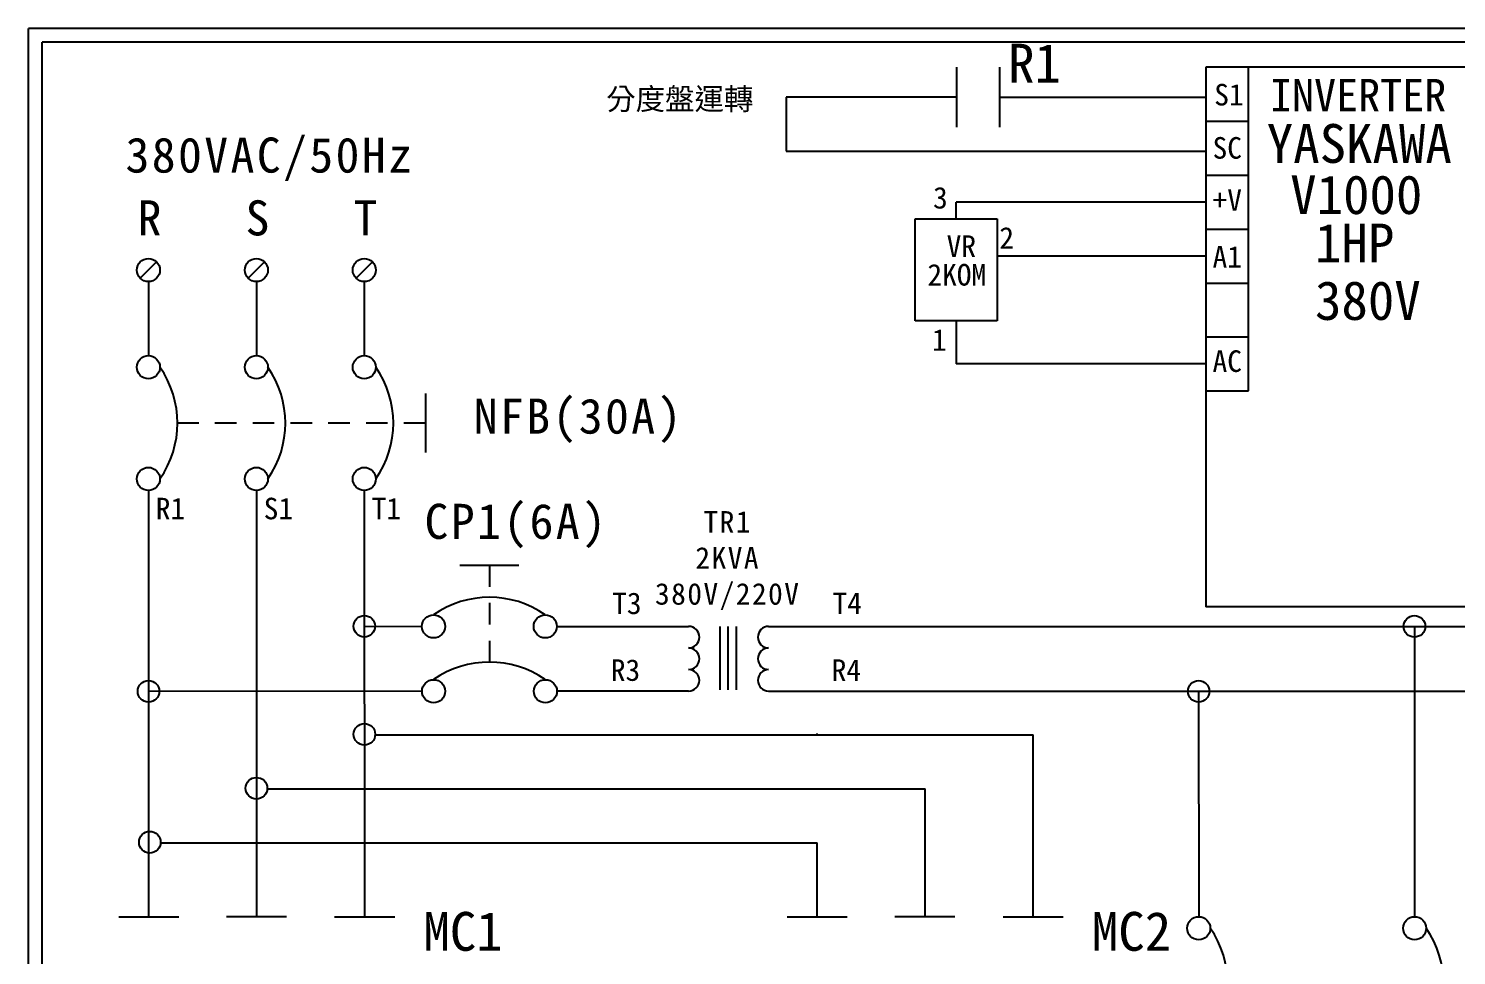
# Model space of a CAD drawing. Extents: x 10 to 297, y 3 to 207.
# Drawn here: x 10 to 142.3, y 121.1 to 207 of the extents above; entities that cross this region are included whole.
import ezdxf

# ---------------------------------------------------------------- set-up
doc = ezdxf.new("R2010")
doc.units = 0
doc.linetypes.add('HIDDEN9', pattern=[3.5, 2, -1.5])
doc.layers.get('0').update_dxf_attribs({"linetype": 'CONTINUOUS'})
doc.layers.add('圖框層', color=7, linetype='CONTINUOUS')
doc.layers.add('標尺寸層', color=3, linetype='CONTINUOUS')
doc.styles.add('STSL', font='kaiu.ttf')
doc.styles.add('標楷體', font='kaiu.ttf')

msp = doc.modelspace()

# ---------------------------------------------------------------- linework, layer by layer
for p, q in [((146.21, 203.39), (119.06, 203.39)), ((119.06, 203.39), (119.06, 153.39)), ((119.06, 203.39), (119.06, 193.39)), ((119.06, 203.39), (119.06, 198.39)), ((123.01, 198.39), (123.01, 203.39)), ((95.96, 200.6), (80.19, 200.6)), ((80.19, 200.6), (80.19, 195.6)), ((99.93, 200.6), (119.06, 200.6)), ((119.06, 198.39), (123.01, 198.39)), ((123.01, 193.39), (123.01, 198.39)), ((80.19, 195.6), (119.06, 195.6)), ((119.06, 193.39), (123.01, 193.39)), ((123.01, 188.39), (123.01, 193.39)), ((95.92, 189.34), (95.92, 190.89)), ((119.06, 190.89), (95.92, 190.89)), ((92.12, 189.34), (99.71, 189.34)), ((92.12, 179.87), (92.12, 189.34)), ((99.71, 189.34), (99.71, 179.87)), ((119.06, 188.39), (123.01, 188.39)), ((123.01, 183.39), (123.01, 188.39)), ((21.85, 185.35), (20.34, 183.83)), ((31.85, 185.35), (30.34, 183.83)), ((41.85, 185.35), (40.34, 183.83)), ((119.06, 185.89), (99.71, 185.89)), ((119.06, 183.39), (123.01, 183.39)), ((123.01, 178.39), (123.01, 183.39)), ((99.71, 179.87), (92.12, 179.87)), ((95.92, 179.87), (95.92, 175.89)), ((119.06, 178.39), (123.01, 178.39)), ((123.01, 173.39), (123.01, 178.39)), ((119.06, 175.89), (95.92, 175.89)), ((119.06, 173.39), (123.01, 173.39)), ((21.1, 164.1), (21.12, 124.67)), ((41.1, 164.1), (41.12, 124.67)), ((146.21, 153.39), (119.06, 153.39)), ((138.37, 151.57), (138.38, 124.67)), ((118.38, 145.57), (118.39, 124.67))]:
    msp.add_line(p, q)
at = {"color": 7, "linetype": 'HIDDEN9'}
for p, q in [((46.76, 170.41), (23.79, 170.41)), ((52.69, 157.24), (52.69, 148.26))]:
    msp.add_line(p, q, dxfattribs=at)
for centre in [(21.1, 184.59), (31.1, 184.59), (41.1, 184.59), (21.1, 175.59), (31.1, 175.59), (41.1, 175.59), (21.1, 165.23), (31.1, 165.23), (41.1, 165.23), (47.51, 151.57), (57.86, 151.57), (47.52, 145.56), (57.87, 145.56), (118.39, 123.6), (138.39, 123.6)]:
    msp.add_circle(centre, 1.07)
at = {"color": 7}
for centre, start, end in [((14.74, 170.41), 325.1286, 34.8714), ((24.74, 170.41), 325.1286, 34.8714), ((34.74, 170.41), 325.1286, 34.8714), ((52.69, 145.22), 55.1286, 124.8714), ((52.69, 139.21), 55.1286, 124.8714), ((112.03, 118.43), 325.1286, 34.8714), ((132.03, 118.43), 325.1286, 34.8714)]:
    msp.add_arc(centre, 9.05, start, end, dxfattribs=at)
at = {"layer": '圖框層', "color": 7}
for p, q in [((297, 206.97), (10, 206.97)), ((10, 3), (10, 206.97)), ((295.75, 205.72), (11.25, 205.72)), ((11.25, 4.25), (11.25, 205.72))]:
    msp.add_line(p, q, dxfattribs=at)
at = {"layer": '標尺寸層', "color": 7}
for p, q in [((95.96, 203.39), (95.96, 197.82)), ((99.93, 203.39), (99.93, 197.82)), ((21.1, 183.52), (21.1, 176.66)), ((31.1, 183.52), (31.1, 176.66)), ((41.1, 183.52), (41.1, 176.66)), ((46.76, 173.14), (46.76, 167.68)), ((21.1, 164.16), (21.1, 164.1)), ((31.1, 164.16), (31.1, 164.1)), ((31.1, 164.1), (31.11, 124.68)), ((41.1, 164.16), (41.1, 164.1)), ((49.96, 157.24), (55.42, 157.24)), ((41.1, 151.58), (46.44, 151.57)), ((58.94, 151.57), (71.14, 151.57)), ((74.04, 151.57), (74.04, 145.69)), ((74.76, 151.57), (74.76, 145.69)), ((75.53, 151.57), (75.53, 145.69)), ((78.55, 151.57), (261.14, 151.57)), ((46.44, 145.56), (21.11, 145.55)), ((71.14, 145.57), (58.94, 145.57)), ((78.55, 145.57), (261.14, 145.57)), ((42.11, 141.52), (103.05, 141.52)), ((83.05, 141.52), (83.05, 141.65)), ((103.05, 124.67), (103.05, 141.52)), ((32.11, 136.52), (93.05, 136.52)), ((93.05, 124.68), (93.05, 136.52)), ((22.23, 131.52), (83.05, 131.52)), ((83.05, 124.67), (83.05, 131.52)), ((18.35, 124.67), (23.92, 124.67)), ((28.33, 124.68), (33.89, 124.68)), ((38.35, 124.67), (43.92, 124.67)), ((80.27, 124.67), (85.83, 124.67)), ((90.24, 124.68), (95.81, 124.68)), ((100.27, 124.67), (105.83, 124.67))]:
    msp.add_line(p, q, dxfattribs=at)
for centre in [(41.1, 151.58), (138.37, 151.57), (21.11, 145.55), (118.38, 145.55), (41.11, 141.57), (31.11, 136.57), (21.23, 131.57)]:
    msp.add_circle(centre, 1, dxfattribs=at)
for centre, start, end in [((71.14, 150.57), 270, 90), ((78.55, 150.57), 90, 270), ((71.14, 148.57), 270, 90), ((78.55, 148.57), 90, 270), ((71.14, 146.57), 270, 90), ((78.55, 146.57), 90, 270)]:
    msp.add_arc(centre, 1, start, end, dxfattribs=at)

# ---------------------------------------------------------------- texts
at = {"color": 0, "style": '標楷體'}
for s, insert, char_height, width, attachment_point in [('\\pt6.5;{\\T1.1;380VAC/50Hz}', (18.98, 196.87), 3.25, 35.213, 1), ('\\pt6.5;{\\T1.1;R}', (20.1, 191.05), 3.25, 2, 1), ('\\pt6.5;{\\T1.1;S}', (30.1, 191.05), 3.25, 2, 1), ('\\pt6.5;{\\T1.1;T}', (40.1, 191.05), 3.25, 2, 1), ('\\pt6.5;{\\T1.1;NFB(30A)}', (60.96, 172.68), 3.25, 24.6072, 2), ('\\pt6.5;{\\T1.1;CP1(6A)}', (55.19, 162.93), 3.25, 24.6072, 2), ('\\pt6.5;{\\T1.1;TR1\\P2KVA\\P380V/220V}', (74.76, 162.25), 2, 17.6312, 2)]:
    msp.add_mtext(s, dxfattribs=dict(at, insert=insert, char_height=char_height, width=width, attachment_point=attachment_point))
at = {"layer": '圖框層', "color": 4, "style": 'STSL'}
for s, height, p in [('R1', 3.6, (100.73, 201.96)), ('分度盤運轉', 2, (63.5, 199.44)), ('S1', 2, (119.83, 199.84)), ('INVERTER', 3, (124.99, 199.3)), ('YASKAWA', 3.6, (124.69, 194.52)), ('SC', 2, (119.67, 194.91)), ('V1000', 3.6, (126.86, 189.78)), ('3', 2, (93.78, 190.29)), ('+V', 2, (119.67, 190.08)), ('2', 2, (99.92, 186.57)), ('1HP', 3.6, (129.16, 185.3)), ('VR', 2, (95.04, 185.81)), ('A1', 2, (119.67, 184.81)), ('2KOM', 2, (93.26, 183.15)), ('380V', 3.6, (129.16, 179.97)), ('1', 2, (93.68, 177.11)), ('AC', 2, (119.67, 175.15)), ('R1', 2, (21.78, 161.49)), ('S1', 2, (31.78, 161.49)), ('T1', 2, (41.78, 161.49)), ('T3', 2, (64.06, 152.71)), ('T4', 2, (84.47, 152.71)), ('R3', 2, (63.93, 146.52)), ('R4', 2, (84.39, 146.52)), ('MC1', 3.6, (46.57, 121.51)), ('MC2', 3.6, (108.49, 121.51))]:
    msp.add_text(s, height=height, dxfattribs=at).set_placement(p)

doc.saveas('drawing.dxf')
